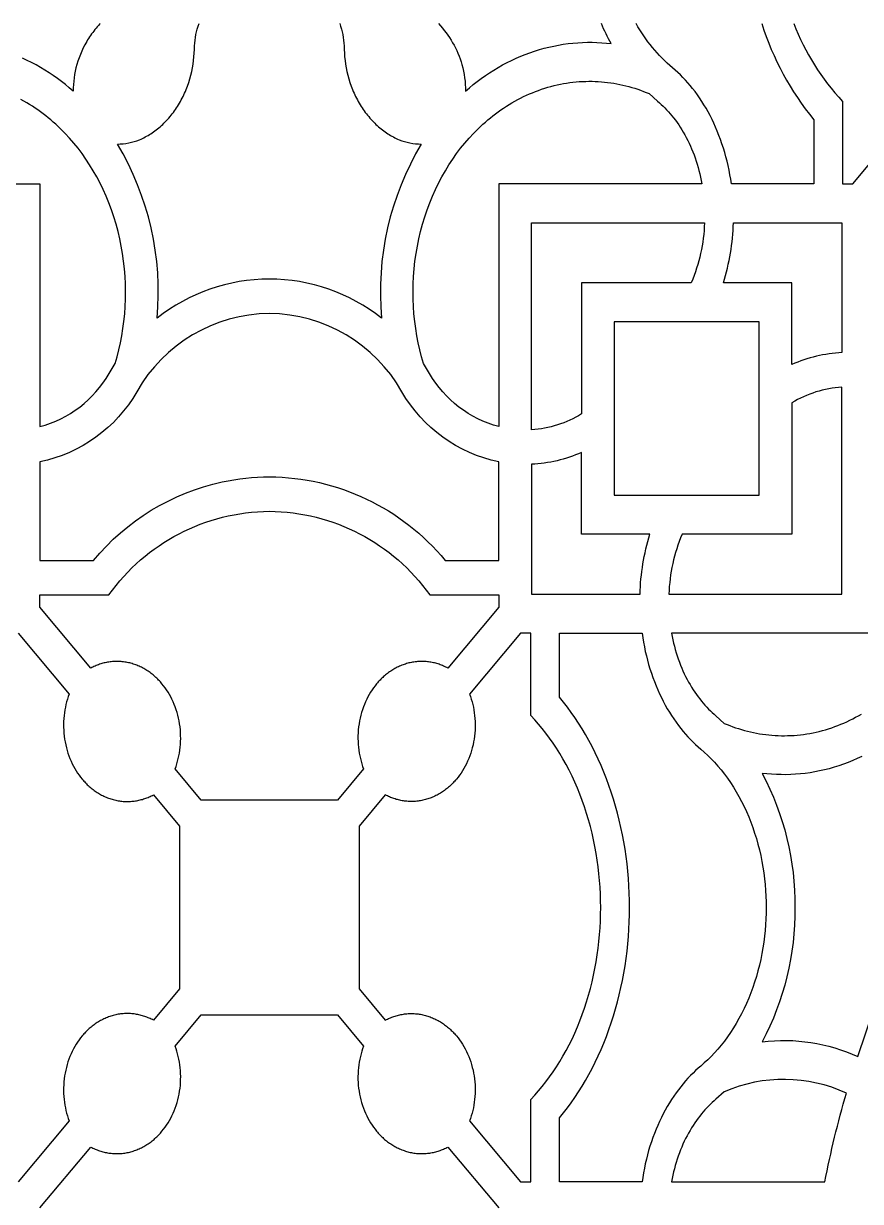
# Model space of a CAD drawing. Extents: x 59271 to 61367, y 41180 to 44085.
# Drawn here: x 59835.5 to 59986.6, y 43872 to 44084.6 of the extents above; entities that cross this region are included whole.
import ezdxf

# ---------------------------------------------------------------- set-up
doc = ezdxf.new("R2010")
doc.units = 0
doc.layers.get('0').update_dxf_attribs({"linetype": 'CONTINUOUS'})

msp = doc.modelspace()

# ---------------------------------------------------------------- linework, layer by layer
for points in [[(59974.6, 44084.61, 0.097398), (59983.41, 44070.57), (59983.41, 44055.68), (59985.25, 44055.68), (59994.46, 44066.69)], [(59849.34, 44084.61), (59849.23, 44084.5), (59849.02, 44084.26), (59848.8, 44084.02), (59848.59, 44083.77), (59848.38, 44083.52), (59848.18, 44083.26), (59847.99, 44083), (59847.79, 44082.74), (59847.61, 44082.47), (59847.43, 44082.2), (59847.25, 44081.93), (59847.08, 44081.65), (59846.91, 44081.37), (59846.75, 44081.08), (59846.59, 44080.8), (59846.29, 44080.22), (59846.01, 44079.63), (59845.76, 44079.03), (59845.52, 44078.43), (59845.3, 44077.83), (59845.11, 44077.22, 0.065359), (59844.46, 44072.42), (59843.77, 44073.02), (59843.06, 44073.6), (59842.34, 44074.16), (59841.61, 44074.71), (59840.86, 44075.23), (59840.1, 44075.74), (59839.33, 44076.22), (59838.55, 44076.69), (59837.76, 44077.14), (59836.96, 44077.56), (59836.15, 44077.97), (59835.33, 44078.35)], [(59892.59, 44084.61, -0.069077), (59893.41, 44080.59), (59893.42, 44079.94), (59893.44, 44079.28), (59893.49, 44078.62), (59893.56, 44077.96), (59893.65, 44077.29), (59893.77, 44076.62), (59893.9, 44075.96), (59894.06, 44075.29), (59894.24, 44074.63), (59894.44, 44073.98), (59894.67, 44073.33), (59894.92, 44072.69), (59895.05, 44072.37), (59895.19, 44072.06), (59895.33, 44071.75), (59895.47, 44071.44), (59895.63, 44071.14), (59895.79, 44070.84), (59895.95, 44070.54), (59896.12, 44070.25), (59896.29, 44069.96), (59896.47, 44069.67), (59896.65, 44069.39), (59896.83, 44069.12), (59897.02, 44068.84), (59897.22, 44068.58), (59897.42, 44068.32), (59897.62, 44068.06), (59897.83, 44067.81), (59898.04, 44067.56), (59898.25, 44067.32), (59898.47, 44067.09), (59898.69, 44066.86), (59898.92, 44066.63), (59899.14, 44066.42), (59899.37, 44066.2), (59899.61, 44066), (59899.84, 44065.8), (59900.08, 44065.6), (59900.32, 44065.42), (59900.56, 44065.23), (59900.8, 44065.06), (59901.05, 44064.89), (59901.3, 44064.73), (59901.54, 44064.57), (59901.79, 44064.42), (59902.04, 44064.28), (59902.3, 44064.14), (59902.55, 44064.01), (59902.8, 44063.88), (59903.05, 44063.76), (59903.31, 44063.65, 0.091636), (59907.33, 44062.87, 0.159593), (59900.16, 44031.43, 0.16816), (59879.89, 44038.51, 0.16816), (59859.62, 44031.43, 0.159593), (59852.45, 44062.87, 0.091636), (59856.47, 44063.65), (59856.72, 44063.76), (59856.98, 44063.88), (59857.23, 44064.01), (59857.48, 44064.14), (59857.73, 44064.28), (59857.98, 44064.42), (59858.23, 44064.57), (59858.48, 44064.73), (59858.73, 44064.89), (59858.97, 44065.06), (59859.22, 44065.23), (59859.46, 44065.42), (59859.7, 44065.6), (59859.94, 44065.8), (59860.17, 44066), (59860.4, 44066.2), (59860.63, 44066.42), (59860.86, 44066.63), (59861.08, 44066.86), (59861.3, 44067.09), (59861.52, 44067.32), (59861.74, 44067.56), (59861.95, 44067.81), (59862.15, 44068.06), (59862.36, 44068.32), (59862.56, 44068.58), (59862.75, 44068.84), (59862.94, 44069.12), (59863.13, 44069.39), (59863.31, 44069.67), (59863.49, 44069.96), (59863.66, 44070.25), (59863.83, 44070.54), (59863.99, 44070.84), (59864.15, 44071.14), (59864.3, 44071.44), (59864.45, 44071.75), (59864.59, 44072.06), (59864.73, 44072.37), (59864.86, 44072.69), (59865.11, 44073.33), (59865.33, 44073.98), (59865.53, 44074.63), (59865.72, 44075.29), (59865.87, 44075.96), (59866.01, 44076.62), (59866.12, 44077.29), (59866.21, 44077.96), (59866.28, 44078.62), (59866.33, 44079.28), (59866.36, 44079.94), (59866.37, 44080.59, -0.071696), (59867.19, 44084.61)], [(59910.43, 44084.61, -0.117157), (59914.67, 44077.22, -0.065359), (59915.32, 44072.42), (59916.01, 44073.02), (59916.72, 44073.6), (59917.44, 44074.16), (59918.17, 44074.71), (59918.92, 44075.23), (59919.67, 44075.74), (59920.44, 44076.22), (59921.22, 44076.69), (59922.02, 44077.14), (59922.82, 44077.56), (59923.63, 44077.97), (59924.45, 44078.35), (59925.28, 44078.71), (59926.11, 44079.04), (59926.95, 44079.35), (59927.8, 44079.64), (59928.65, 44079.91), (59929.51, 44080.15), (59930.37, 44080.37), (59931.24, 44080.56), (59932.11, 44080.73), (59932.98, 44080.87), (59933.85, 44080.99), (59934.72, 44081.09), (59935.59, 44081.16), (59936.46, 44081.2), (59937.33, 44081.23), (59938.2, 44081.23), (59939.06, 44081.2), (59939.92, 44081.15), (59940.77, 44081.08), (59941.62, 44080.99, -0.022951), (59939.85, 44084.61)], [(59968.81, 44084.61, 0.094296), (59978.2, 44067.26), (59978.2, 44055.68), (59963.32, 44055.68), (59963.2, 44056.51), (59963.06, 44057.34), (59962.9, 44058.15), (59962.73, 44058.97), (59962.54, 44059.78), (59962.34, 44060.58), (59962.12, 44061.37), (59961.88, 44062.15), (59961.63, 44062.92), (59961.37, 44063.69), (59961.09, 44064.44), (59960.79, 44065.18), (59960.49, 44065.9), (59960.16, 44066.62), (59959.83, 44067.31), (59959.48, 44068), (59959.13, 44068.67), (59958.76, 44069.32), (59958.38, 44069.95), (59957.99, 44070.57), (59957.59, 44071.18), (59957.18, 44071.76), (59956.76, 44072.33), (59956.33, 44072.88), (59955.9, 44073.41), (59955.46, 44073.92), (59955.02, 44074.41), (59954.57, 44074.89), (59954.11, 44075.35), (59953.65, 44075.78), (59953.19, 44076.2), (59952.72, 44076.6, -0.088766), (59946.13, 44084.61)], [(59801.78, 44055.68), (59838.45, 44055.68), (59838.45, 44011.87, 0.200602), (59850.94, 44021.44), (59852.07, 44023.26), (59852.42, 44024.47), (59852.73, 44025.71), (59853.01, 44026.97), (59853.25, 44028.25), (59853.46, 44029.55), (59853.63, 44030.86), (59853.77, 44032.2), (59853.86, 44033.54), (59853.92, 44034.89), (59853.93, 44036.26), (59853.91, 44037.62), (59853.84, 44038.99), (59853.73, 44040.36), (59853.58, 44041.73), (59853.39, 44043.09), (59853.16, 44044.44), (59852.88, 44045.78), (59852.57, 44047.11), (59852.22, 44048.42), (59851.82, 44049.71), (59851.39, 44050.99), (59850.93, 44052.24), (59850.43, 44053.46), (59849.89, 44054.65), (59849.32, 44055.82), (59848.73, 44056.95), (59848.1, 44058.06), (59847.44, 44059.12), (59846.77, 44060.16), (59846.06, 44061.15), (59845.34, 44062.11), (59844.59, 44063.03), (59843.82, 44063.92), (59843.02, 44064.79), (59842.19, 44065.63), (59841.76, 44066.04), (59841.32, 44066.44), (59840.88, 44066.83), (59840.43, 44067.22), (59839.97, 44067.6), (59839.51, 44067.97), (59839.04, 44068.33), (59838.56, 44068.68), (59838.07, 44069.03), (59837.58, 44069.36), (59837.09, 44069.69), (59836.58, 44070), (59836.07, 44070.31), (59835.56, 44070.6), (59835.04, 44070.89)], [(59986.88, 43952.32), (59986.06, 43951.94), (59985.24, 43951.58), (59984.4, 43951.24), (59983.56, 43950.93), (59982.71, 43950.64), (59981.86, 43950.38), (59981, 43950.13), (59980.14, 43949.92), (59979.27, 43949.72), (59978.4, 43949.56), (59977.53, 43949.41), (59976.66, 43949.29), (59975.79, 43949.2), (59974.92, 43949.12), (59974.05, 43949.08), (59973.18, 43949.05), (59972.31, 43949.06), (59971.45, 43949.08), (59970.59, 43949.13), (59969.74, 43949.2), (59968.89, 43949.29, -0.124595), (59974.81, 43925.07, -0.124595), (59968.89, 43900.85, -0.1385), (59986.14, 43898.17, -0.061491), (60006.63, 43941.68)]]:
    msp.add_lwpolyline(points, format="xyb")
for points in [[(59921.33, 44011.87, -0.200602), (59908.84, 44021.44), (59907.7, 44023.26), (59907.36, 44024.47), (59907.05, 44025.71), (59906.77, 44026.97), (59906.52, 44028.25), (59906.32, 44029.55), (59906.14, 44030.86), (59906.01, 44032.2), (59905.91, 44033.54), (59905.86, 44034.89), (59905.84, 44036.26), (59905.87, 44037.62), (59905.94, 44038.99), (59906.04, 44040.36), (59906.19, 44041.73), (59906.39, 44043.09), (59906.62, 44044.44), (59906.89, 44045.78), (59907.21, 44047.11), (59907.56, 44048.42), (59907.95, 44049.71), (59908.38, 44050.99), (59908.85, 44052.24), (59909.35, 44053.46), (59909.89, 44054.65), (59910.45, 44055.82), (59911.05, 44056.95), (59911.68, 44058.06), (59912.33, 44059.12), (59913.01, 44060.16), (59913.71, 44061.15), (59914.44, 44062.11), (59915.18, 44063.03), (59915.95, 44063.92), (59916.76, 44064.79), (59917.59, 44065.63), (59918.02, 44066.04), (59918.45, 44066.44), (59918.9, 44066.83), (59919.35, 44067.22), (59919.8, 44067.6), (59920.27, 44067.97), (59920.74, 44068.33), (59921.22, 44068.68), (59921.7, 44069.03), (59922.19, 44069.36), (59922.69, 44069.69), (59923.19, 44070), (59923.7, 44070.31), (59924.22, 44070.6), (59924.74, 44070.89), (59925.26, 44071.16), (59925.79, 44071.42), (59926.33, 44071.67), (59926.86, 44071.91), (59927.41, 44072.14), (59927.95, 44072.36), (59928.51, 44072.56), (59929.06, 44072.76), (59929.62, 44072.94), (59930.18, 44073.11), (59930.74, 44073.27), (59931.3, 44073.41), (59931.87, 44073.54), (59932.44, 44073.66), (59933.01, 44073.77), (59933.58, 44073.87), (59934.15, 44073.95), (59934.72, 44074.02), (59935.3, 44074.08), (59935.87, 44074.13), (59936.44, 44074.16), (59937.02, 44074.18), (59937.59, 44074.19), (59938.16, 44074.19), (59938.73, 44074.18), (59939.29, 44074.15), (59939.86, 44074.11), (59940.42, 44074.06), (59940.98, 44074), (59941.54, 44073.92), (59942.1, 44073.84), (59942.65, 44073.74), (59943.2, 44073.63), (59943.75, 44073.51), (59944.29, 44073.38), (59944.83, 44073.24), (59945.36, 44073.09), (59945.89, 44072.93), (59946.41, 44072.75), (59946.93, 44072.57), (59947.45, 44072.38), (59947.96, 44072.18), (59948.46, 44071.97), (59949.98, 44070.62), (59950.32, 44070.33), (59950.65, 44070.03), (59950.98, 44069.72), (59951.31, 44069.39), (59951.64, 44069.05), (59951.96, 44068.7), (59952.28, 44068.34), (59952.59, 44067.97), (59952.9, 44067.58), (59953.21, 44067.18), (59953.51, 44066.76), (59953.81, 44066.34), (59954.09, 44065.9), (59954.38, 44065.45), (59954.65, 44064.99), (59954.92, 44064.51), (59955.18, 44064.03), (59955.44, 44063.53), (59955.68, 44063.03), (59955.92, 44062.51), (59956.15, 44061.99), (59956.37, 44061.45), (59956.58, 44060.91), (59956.78, 44060.35), (59956.97, 44059.79), (59957.15, 44059.23), (59957.31, 44058.65), (59957.47, 44058.07), (59957.62, 44057.48), (59957.76, 44056.89), (59957.88, 44056.29), (59958, 44055.68), (59921.33, 44055.68)], [(59958.47, 44048.65, -0.090687), (59956.09, 44037.84), (59936.26, 44037.84), (59936.26, 44014.15, -0.123377), (59927.22, 44011.3), (59927.22, 44048.65)], [(59961.89, 44037.84, 0.067508), (59963.69, 44048.65), (59983.29, 44048.65), (59983.29, 44025.22, 0.093744), (59974.25, 44023.07), (59974.25, 44037.84)], [(59871.4, 44001.88, -0.051629), (59879.89, 44002.81, -0.222359), (59911.64, 43987.72), (59921.33, 43987.72), (59921.33, 44005.5, -0.215544), (59903.83, 44018.17, 0.26745), (59879.89, 44032.29, 0.26745), (59855.95, 44018.17, -0.215544), (59838.45, 44005.5), (59838.45, 43987.72), (59848.14, 43987.72, -0.168792)], [(59983.29, 44018.99, 0.123377), (59974.25, 44016.14), (59974.25, 43992.44), (59954.42, 43992.44, 0.090687), (59952.04, 43981.63), (59983.29, 43981.63)], [(59936.26, 44007.21, -0.093744), (59927.22, 44005.07), (59927.22, 43981.63), (59946.83, 43981.63, -0.067508), (59948.62, 43992.44), (59936.26, 43992.44)], [(59850.9, 43981.5, -0.240747), (59879.89, 43996.59, -0.240747), (59908.87, 43981.5), (59921.33, 43981.5), (59921.33, 43979.3), (59912.12, 43968.29), (59911.93, 43968.39), (59911.74, 43968.48), (59911.55, 43968.57), (59911.36, 43968.66), (59911.16, 43968.74), (59910.96, 43968.82), (59910.76, 43968.9), (59910.56, 43968.97), (59910.35, 43969.04), (59910.14, 43969.1), (59909.94, 43969.16), (59909.72, 43969.21), (59909.51, 43969.26), (59909.3, 43969.3), (59909.08, 43969.34), (59908.87, 43969.38), (59908.65, 43969.41), (59908.43, 43969.44), (59908.21, 43969.46), (59907.99, 43969.47), (59907.77, 43969.48), (59907.55, 43969.49), (59907.33, 43969.49), (59907.1, 43969.48), (59906.88, 43969.47), (59906.66, 43969.46), (59906.44, 43969.44), (59906.21, 43969.41), (59905.99, 43969.38), (59905.77, 43969.35), (59905.55, 43969.31), (59905.33, 43969.26), (59905.11, 43969.21), (59904.89, 43969.15), (59904.67, 43969.09), (59904.46, 43969.02), (59904.24, 43968.95), (59904.03, 43968.88), (59903.81, 43968.8), (59903.6, 43968.71), (59903.39, 43968.62), (59903.19, 43968.52), (59902.98, 43968.43), (59902.78, 43968.32), (59902.58, 43968.21), (59902.38, 43968.1), (59902.18, 43967.98), (59901.99, 43967.86), (59901.8, 43967.74), (59901.61, 43967.61), (59901.42, 43967.47), (59901.24, 43967.34), (59901.06, 43967.2), (59900.88, 43967.05), (59900.7, 43966.91), (59900.53, 43966.76), (59900.36, 43966.6), (59900.2, 43966.45), (59900.04, 43966.29), (59899.88, 43966.13), (59899.72, 43965.96), (59899.57, 43965.8), (59899.42, 43965.63), (59899.27, 43965.45), (59898.99, 43965.1), (59898.71, 43964.73), (59898.44, 43964.35), (59898.18, 43963.95), (59897.93, 43963.53), (59897.7, 43963.11), (59897.47, 43962.66), (59897.26, 43962.21), (59897.06, 43961.74), (59896.87, 43961.27), (59896.7, 43960.78), (59896.55, 43960.28), (59896.41, 43959.77), (59896.29, 43959.26), (59896.18, 43958.74), (59896.09, 43958.22), (59896.02, 43957.69), (59895.96, 43957.16), (59895.92, 43956.63), (59895.9, 43956.09), (59895.9, 43955.56), (59895.91, 43955.04), (59895.94, 43954.51), (59895.99, 43953.99), (59896.05, 43953.47), (59896.13, 43952.96), (59896.22, 43952.46), (59896.33, 43951.97), (59896.45, 43951.49), (59896.59, 43951.01), (59896.74, 43950.55), (59896.9, 43950.1), (59892.17, 43944.45), (59871.4, 43944.45), (59867.6, 43944.45), (59862.88, 43950.1), (59863.04, 43950.55), (59863.19, 43951.01), (59863.32, 43951.49), (59863.44, 43951.97), (59863.55, 43952.46), (59863.65, 43952.96), (59863.72, 43953.47), (59863.79, 43953.99), (59863.83, 43954.51), (59863.86, 43955.04), (59863.88, 43955.56), (59863.87, 43956.09), (59863.85, 43956.63), (59863.82, 43957.16), (59863.76, 43957.69), (59863.69, 43958.22), (59863.6, 43958.74), (59863.49, 43959.26), (59863.37, 43959.77), (59863.23, 43960.28), (59863.07, 43960.78), (59862.9, 43961.27), (59862.72, 43961.74), (59862.52, 43962.21), (59862.3, 43962.66), (59862.08, 43963.11), (59861.84, 43963.53), (59861.59, 43963.95), (59861.33, 43964.35), (59861.07, 43964.73), (59860.79, 43965.1), (59860.5, 43965.45), (59860.36, 43965.63), (59860.21, 43965.8), (59860.06, 43965.96), (59859.9, 43966.13), (59859.74, 43966.29), (59859.58, 43966.45), (59859.41, 43966.6), (59859.24, 43966.76), (59859.07, 43966.91), (59858.9, 43967.05), (59858.72, 43967.2), (59858.54, 43967.34), (59858.36, 43967.47), (59858.17, 43967.61), (59857.98, 43967.74), (59857.79, 43967.86), (59857.59, 43967.98), (59857.4, 43968.1), (59857.2, 43968.21), (59857, 43968.32), (59856.79, 43968.43), (59856.59, 43968.52), (59856.38, 43968.62), (59856.17, 43968.71), (59855.96, 43968.8), (59855.75, 43968.88), (59855.54, 43968.95), (59855.32, 43969.02), (59855.1, 43969.09), (59854.89, 43969.15), (59854.67, 43969.21), (59854.45, 43969.26), (59854.23, 43969.31), (59854.01, 43969.35), (59853.78, 43969.38), (59853.56, 43969.41), (59853.34, 43969.44), (59853.12, 43969.46), (59852.89, 43969.47), (59852.67, 43969.48), (59852.45, 43969.49), (59852.23, 43969.49), (59852.01, 43969.48), (59851.78, 43969.47), (59851.56, 43969.46), (59851.35, 43969.44), (59851.13, 43969.41), (59850.91, 43969.38), (59850.69, 43969.34), (59850.48, 43969.3), (59850.26, 43969.26), (59850.05, 43969.21), (59849.84, 43969.16), (59849.63, 43969.1), (59849.43, 43969.04), (59849.22, 43968.97), (59849.02, 43968.9), (59848.82, 43968.82), (59848.62, 43968.74), (59848.42, 43968.66), (59848.22, 43968.57), (59848.03, 43968.48), (59847.84, 43968.39), (59847.65, 43968.29), (59838.45, 43979.3), (59838.45, 43981.5)], [(59984.1, 43891.57, 0.213181), (59962.05, 43891.83), (59960.53, 43890.47), (59960.19, 43890.19), (59959.86, 43889.89), (59959.53, 43889.58), (59959.2, 43889.25), (59958.87, 43888.91), (59958.55, 43888.56), (59958.23, 43888.2), (59957.92, 43887.82), (59957.61, 43887.44), (59957.3, 43887.03), (59957, 43886.62), (59956.71, 43886.2), (59956.42, 43885.76), (59956.13, 43885.31), (59955.86, 43884.85), (59955.59, 43884.37), (59955.33, 43883.89), (59955.07, 43883.39), (59954.83, 43882.89), (59954.59, 43882.37), (59954.36, 43881.85), (59954.14, 43881.31), (59953.94, 43880.77), (59953.74, 43880.21), (59953.55, 43879.65), (59953.37, 43879.08), (59953.2, 43878.51), (59953.04, 43877.93), (59952.89, 43877.34), (59952.75, 43876.74), (59952.63, 43876.15), (59952.51, 43875.54), (59980.18, 43875.54, -0.021027)]]:
    msp.add_lwpolyline(points, format="xyb", close=True)
for points in [[(59968.36, 44030.81), (59942.15, 44030.81), (59942.15, 43999.48), (59968.36, 43999.48)], [(59927.1, 43890.43), (59927.81, 43891.18), (59928.5, 43891.96), (59929.18, 43892.78), (59929.84, 43893.62), (59930.49, 43894.49), (59931.13, 43895.39), (59931.74, 43896.32), (59932.34, 43897.27), (59932.92, 43898.25), (59933.49, 43899.26), (59934.03, 43900.29), (59934.55, 43901.34), (59935.05, 43902.42), (59935.52, 43903.52), (59935.98, 43904.63), (59936.4, 43905.76), (59936.81, 43906.91), (59937.19, 43908.08), (59937.54, 43909.25), (59937.87, 43910.44), (59938.17, 43911.64), (59938.44, 43912.85), (59938.69, 43914.07), (59938.91, 43915.29), (59939.11, 43916.51), (59939.27, 43917.74), (59939.42, 43918.97), (59939.53, 43920.2), (59939.62, 43921.42), (59939.68, 43922.64), (59939.72, 43923.86), (59939.73, 43925.07), (59939.72, 43926.28), (59939.68, 43927.5), (59939.62, 43928.72), (59939.53, 43929.95), (59939.42, 43931.17), (59939.27, 43932.4), (59939.11, 43933.63), (59938.91, 43934.85), (59938.69, 43936.07), (59938.44, 43937.29), (59938.17, 43938.5), (59937.87, 43939.7), (59937.54, 43940.89), (59937.19, 43942.07), (59936.81, 43943.23), (59936.4, 43944.38), (59935.98, 43945.51), (59935.52, 43946.63), (59935.05, 43947.72), (59934.55, 43948.8), (59934.03, 43949.85), (59933.49, 43950.88), (59932.92, 43951.89), (59932.34, 43952.87), (59931.74, 43953.82), (59931.13, 43954.75), (59930.49, 43955.65), (59929.84, 43956.52), (59929.18, 43957.37), (59928.5, 43958.18), (59927.81, 43958.96), (59927.1, 43959.71), (59927.1, 43974.6), (59925.26, 43974.6), (59916.05, 43963.59), (59916.21, 43963.14), (59916.36, 43962.68), (59916.5, 43962.21), (59916.62, 43961.72), (59916.73, 43961.23), (59916.82, 43960.73), (59916.9, 43960.22), (59916.96, 43959.7), (59917.01, 43959.18), (59917.04, 43958.66), (59917.05, 43958.13), (59917.05, 43957.6), (59917.03, 43957.07), (59916.99, 43956.53), (59916.94, 43956), (59916.86, 43955.47), (59916.77, 43954.95), (59916.67, 43954.43), (59916.54, 43953.92), (59916.4, 43953.41), (59916.25, 43952.91), (59916.08, 43952.43), (59915.89, 43951.95), (59915.69, 43951.48), (59915.48, 43951.03), (59915.26, 43950.59), (59915.02, 43950.16), (59914.77, 43949.74), (59914.51, 43949.34), (59914.24, 43948.96), (59913.96, 43948.59), (59913.68, 43948.24), (59913.53, 43948.07), (59913.38, 43947.9), (59913.23, 43947.73), (59913.08, 43947.57), (59912.92, 43947.4), (59912.75, 43947.24), (59912.59, 43947.09), (59912.42, 43946.93), (59912.25, 43946.78), (59912.07, 43946.64), (59911.9, 43946.49), (59911.71, 43946.35), (59911.53, 43946.22), (59911.35, 43946.08), (59911.16, 43945.96), (59910.96, 43945.83), (59910.77, 43945.71), (59910.57, 43945.59), (59910.38, 43945.48), (59910.17, 43945.37), (59909.97, 43945.27), (59909.77, 43945.17), (59909.56, 43945.07), (59909.35, 43944.98), (59909.14, 43944.9), (59908.93, 43944.81), (59908.71, 43944.74), (59908.5, 43944.67), (59908.28, 43944.6), (59908.06, 43944.54), (59907.84, 43944.48), (59907.62, 43944.43), (59907.4, 43944.39), (59907.18, 43944.35), (59906.96, 43944.31), (59906.74, 43944.28), (59906.52, 43944.25), (59906.29, 43944.23), (59906.07, 43944.22), (59905.85, 43944.21), (59905.63, 43944.2), (59905.4, 43944.2), (59905.18, 43944.21), (59904.96, 43944.22), (59904.74, 43944.24), (59904.52, 43944.26), (59904.3, 43944.28), (59904.09, 43944.31), (59903.87, 43944.35), (59903.65, 43944.39), (59903.44, 43944.43), (59903.23, 43944.48), (59903.02, 43944.54), (59902.81, 43944.59), (59902.6, 43944.66), (59902.4, 43944.72), (59902.19, 43944.79), (59901.99, 43944.87), (59901.79, 43944.95), (59901.6, 43945.03), (59901.4, 43945.12), (59901.21, 43945.21), (59901.02, 43945.3), (59900.83, 43945.4), (59896.1, 43939.75), (59896.1, 43910.39), (59900.83, 43904.74), (59901.02, 43904.84), (59901.21, 43904.93), (59901.4, 43905.02), (59901.6, 43905.11), (59901.79, 43905.19), (59901.99, 43905.27), (59902.19, 43905.35), (59902.4, 43905.42), (59902.6, 43905.49), (59902.81, 43905.55), (59903.02, 43905.61), (59903.23, 43905.66), (59903.44, 43905.71), (59903.65, 43905.75), (59903.87, 43905.79), (59904.09, 43905.83), (59904.3, 43905.86), (59904.52, 43905.89), (59904.74, 43905.91), (59904.96, 43905.92), (59905.18, 43905.93), (59905.4, 43905.94), (59905.63, 43905.94), (59905.85, 43905.93), (59906.07, 43905.92), (59906.29, 43905.91), (59906.52, 43905.89), (59906.74, 43905.86), (59906.96, 43905.83), (59907.18, 43905.8), (59907.4, 43905.76), (59907.62, 43905.71), (59907.84, 43905.66), (59908.06, 43905.6), (59908.28, 43905.54), (59908.5, 43905.47), (59908.71, 43905.4), (59908.93, 43905.33), (59909.14, 43905.25), (59909.35, 43905.16), (59909.56, 43905.07), (59909.77, 43904.97), (59909.97, 43904.87), (59910.17, 43904.77), (59910.38, 43904.66), (59910.57, 43904.55), (59910.77, 43904.43), (59910.96, 43904.31), (59911.16, 43904.19), (59911.35, 43904.06), (59911.53, 43903.92), (59911.71, 43903.79), (59911.9, 43903.65), (59912.07, 43903.5), (59912.25, 43903.36), (59912.42, 43903.21), (59912.59, 43903.05), (59912.75, 43902.9), (59912.92, 43902.74), (59913.08, 43902.58), (59913.23, 43902.41), (59913.38, 43902.25), (59913.53, 43902.08), (59913.68, 43901.9), (59913.96, 43901.55), (59914.24, 43901.18), (59914.51, 43900.8), (59914.77, 43900.4), (59915.02, 43899.98), (59915.26, 43899.56), (59915.48, 43899.11), (59915.69, 43898.66), (59915.89, 43898.19), (59916.08, 43897.72), (59916.25, 43897.23), (59916.4, 43896.73), (59916.54, 43896.22), (59916.67, 43895.71), (59916.77, 43895.19), (59916.86, 43894.67), (59916.94, 43894.14), (59916.99, 43893.61), (59917.03, 43893.08), (59917.05, 43892.54), (59917.05, 43892.01), (59917.04, 43891.48), (59917.01, 43890.96), (59916.96, 43890.44), (59916.9, 43889.92), (59916.82, 43889.41), (59916.73, 43888.91), (59916.62, 43888.42), (59916.5, 43887.94), (59916.36, 43887.46), (59916.21, 43887), (59916.05, 43886.55), (59925.26, 43875.54), (59927.1, 43875.54)], [(59957.79, 43896.46), (59957.32, 43896.06), (59956.86, 43895.64), (59956.4, 43895.2), (59955.94, 43894.75), (59955.49, 43894.27), (59955.05, 43893.78), (59954.61, 43893.27), (59954.18, 43892.74), (59953.75, 43892.19), (59953.33, 43891.62), (59952.92, 43891.04), (59952.52, 43890.43), (59952.13, 43889.81), (59951.75, 43889.18), (59951.39, 43888.52), (59951.03, 43887.86), (59950.68, 43887.17), (59950.35, 43886.47), (59950.03, 43885.76), (59949.72, 43885.04), (59949.42, 43884.3), (59949.14, 43883.55), (59948.88, 43882.78), (59948.63, 43882.01), (59948.39, 43881.23), (59948.17, 43880.43), (59947.97, 43879.63), (59947.78, 43878.83), (59947.61, 43878.01), (59947.45, 43877.19), (59947.31, 43876.37), (59947.19, 43875.54), (59932.31, 43875.54), (59932.31, 43887.12), (59933.02, 43888), (59933.72, 43888.91), (59934.41, 43889.84), (59935.08, 43890.81), (59935.74, 43891.8), (59936.37, 43892.82), (59936.99, 43893.86), (59937.59, 43894.93), (59938.17, 43896.02), (59938.74, 43897.14), (59939.28, 43898.28), (59939.79, 43899.44), (59940.29, 43900.62), (59940.76, 43901.82), (59941.21, 43903.03), (59941.64, 43904.27), (59942.04, 43905.51), (59942.41, 43906.78), (59942.76, 43908.05), (59943.09, 43909.33), (59943.39, 43910.63), (59943.66, 43911.93), (59943.9, 43913.24), (59944.12, 43914.55), (59944.32, 43915.87), (59944.48, 43917.19), (59944.62, 43918.51), (59944.74, 43919.83), (59944.83, 43921.14), (59944.89, 43922.46), (59944.93, 43923.77), (59944.94, 43925.07), (59944.93, 43926.37), (59944.89, 43927.68), (59944.83, 43929), (59944.74, 43930.32), (59944.62, 43931.64), (59944.48, 43932.96), (59944.32, 43934.27), (59944.12, 43935.59), (59943.9, 43936.9), (59943.66, 43938.21), (59943.39, 43939.51), (59943.09, 43940.81), (59942.76, 43942.09), (59942.41, 43943.37), (59942.04, 43944.63), (59941.64, 43945.88), (59941.21, 43947.11), (59940.76, 43948.32), (59940.29, 43949.52), (59939.79, 43950.7), (59939.28, 43951.86), (59938.74, 43953), (59938.17, 43954.12), (59937.59, 43955.21), (59936.99, 43956.28), (59936.37, 43957.33), (59935.74, 43958.34), (59935.08, 43959.34), (59934.41, 43960.3), (59933.72, 43961.23), (59933.02, 43962.14), (59932.31, 43963.02), (59932.31, 43974.6), (59947.19, 43974.6), (59947.31, 43973.77), (59947.45, 43972.95), (59947.61, 43972.13), (59947.78, 43971.31), (59947.97, 43970.51), (59948.17, 43969.71), (59948.39, 43968.92), (59948.63, 43968.13), (59948.88, 43967.36), (59949.14, 43966.6), (59949.42, 43965.85), (59949.72, 43965.11), (59950.03, 43964.38), (59950.35, 43963.67), (59950.68, 43962.97), (59951.03, 43962.29), (59951.39, 43961.62), (59951.75, 43960.96), (59952.13, 43960.33), (59952.52, 43959.71), (59952.92, 43959.11), (59953.33, 43958.52), (59953.75, 43957.95), (59954.18, 43957.41), (59954.61, 43956.87), (59955.05, 43956.36), (59955.49, 43955.87), (59955.94, 43955.39), (59956.4, 43954.94), (59956.86, 43954.5), (59957.32, 43954.08), (59957.79, 43953.68), (59958.43, 43953.13), (59959.07, 43952.54), (59959.69, 43951.93), (59960.3, 43951.28), (59960.9, 43950.61), (59961.49, 43949.91), (59962.07, 43949.17), (59962.63, 43948.41), (59963.17, 43947.63), (59963.7, 43946.81), (59964.21, 43945.98), (59964.7, 43945.11), (59965.17, 43944.23), (59965.62, 43943.32), (59966.04, 43942.4), (59966.45, 43941.45), (59966.83, 43940.49), (59967.19, 43939.51), (59967.53, 43938.52), (59967.84, 43937.51), (59968.12, 43936.49), (59968.38, 43935.47), (59968.62, 43934.44), (59968.83, 43933.4), (59969.01, 43932.35), (59969.17, 43931.31), (59969.3, 43930.26), (59969.41, 43929.22), (59969.49, 43928.17), (59969.55, 43927.13), (59969.59, 43926.1), (59969.6, 43925.07), (59969.59, 43924.04), (59969.55, 43923.01), (59969.49, 43921.97), (59969.41, 43920.93), (59969.3, 43919.88), (59969.17, 43918.83), (59969.01, 43917.79), (59968.83, 43916.75), (59968.62, 43915.71), (59968.38, 43914.67), (59968.12, 43913.65), (59967.84, 43912.63), (59967.53, 43911.63), (59967.19, 43910.63), (59966.83, 43909.65), (59966.45, 43908.69), (59966.04, 43907.75), (59965.62, 43906.82), (59965.17, 43905.91), (59964.7, 43905.03), (59964.21, 43904.17), (59963.7, 43903.33), (59963.17, 43902.51), (59962.63, 43901.73), (59962.07, 43900.97), (59961.49, 43900.24), (59960.9, 43899.53), (59960.3, 43898.86), (59959.69, 43898.21), (59959.07, 43897.6), (59958.43, 43897.02)]]:
    msp.add_lwpolyline(points, close=True)
for points in [[(59834.52, 43974.6), (59843.72, 43963.59), (59843.56, 43963.14), (59843.41, 43962.68), (59843.28, 43962.21), (59843.16, 43961.72), (59843.05, 43961.23), (59842.95, 43960.73), (59842.88, 43960.22), (59842.81, 43959.7), (59842.77, 43959.18), (59842.74, 43958.66), (59842.72, 43958.13), (59842.73, 43957.6), (59842.75, 43957.07), (59842.78, 43956.53), (59842.84, 43956), (59842.91, 43955.47), (59843, 43954.95), (59843.11, 43954.43), (59843.23, 43953.92), (59843.37, 43953.41), (59843.53, 43952.91), (59843.7, 43952.43), (59843.88, 43951.95), (59844.08, 43951.48), (59844.3, 43951.03), (59844.52, 43950.59), (59844.76, 43950.16), (59845.01, 43949.74), (59845.27, 43949.34), (59845.53, 43948.96), (59845.81, 43948.59), (59846.1, 43948.24), (59846.24, 43948.07), (59846.39, 43947.9), (59846.54, 43947.73), (59846.7, 43947.57), (59846.86, 43947.4), (59847.02, 43947.24), (59847.19, 43947.09), (59847.36, 43946.93), (59847.53, 43946.78), (59847.7, 43946.64), (59847.88, 43946.49), (59848.06, 43946.35), (59848.25, 43946.22), (59848.43, 43946.08), (59848.62, 43945.96), (59848.81, 43945.83), (59849.01, 43945.71), (59849.2, 43945.59), (59849.4, 43945.48), (59849.6, 43945.37), (59849.81, 43945.27), (59850.01, 43945.17), (59850.22, 43945.07), (59850.43, 43944.98), (59850.64, 43944.9), (59850.85, 43944.81), (59851.06, 43944.74), (59851.28, 43944.67), (59851.5, 43944.6), (59851.71, 43944.54), (59851.93, 43944.48), (59852.15, 43944.43), (59852.37, 43944.39), (59852.59, 43944.35), (59852.82, 43944.31), (59853.04, 43944.28), (59853.26, 43944.25), (59853.48, 43944.23), (59853.71, 43944.22), (59853.93, 43944.21), (59854.15, 43944.2), (59854.37, 43944.2), (59854.59, 43944.21), (59854.82, 43944.22), (59855.04, 43944.24), (59855.26, 43944.26), (59855.47, 43944.28), (59855.69, 43944.31), (59855.91, 43944.35), (59856.12, 43944.39), (59856.34, 43944.43), (59856.55, 43944.48), (59856.76, 43944.54), (59856.97, 43944.59), (59857.17, 43944.66), (59857.38, 43944.72), (59857.58, 43944.79), (59857.78, 43944.87), (59857.98, 43944.95), (59858.18, 43945.03), (59858.38, 43945.12), (59858.57, 43945.21), (59858.76, 43945.3), (59858.95, 43945.4), (59863.67, 43939.75), (59863.67, 43925.07), (59863.67, 43910.39), (59858.95, 43904.74), (59858.76, 43904.84), (59858.57, 43904.93), (59858.38, 43905.02), (59858.18, 43905.11), (59857.98, 43905.19), (59857.78, 43905.27), (59857.58, 43905.35), (59857.38, 43905.42), (59857.17, 43905.49), (59856.97, 43905.55), (59856.76, 43905.61), (59856.55, 43905.66), (59856.34, 43905.71), (59856.12, 43905.75), (59855.91, 43905.79), (59855.69, 43905.83), (59855.47, 43905.86), (59855.26, 43905.89), (59855.04, 43905.91), (59854.82, 43905.92), (59854.59, 43905.93), (59854.37, 43905.94), (59854.15, 43905.94), (59853.93, 43905.93), (59853.71, 43905.92), (59853.48, 43905.91), (59853.26, 43905.89), (59853.04, 43905.86), (59852.82, 43905.83), (59852.59, 43905.8), (59852.37, 43905.76), (59852.15, 43905.71), (59851.93, 43905.66), (59851.71, 43905.6), (59851.5, 43905.54), (59851.28, 43905.47), (59851.06, 43905.4), (59850.85, 43905.33), (59850.64, 43905.25), (59850.43, 43905.16), (59850.22, 43905.07), (59850.01, 43904.97), (59849.81, 43904.87), (59849.6, 43904.77), (59849.4, 43904.66), (59849.2, 43904.55), (59849.01, 43904.43), (59848.81, 43904.31), (59848.62, 43904.19), (59848.43, 43904.06), (59848.25, 43903.92), (59848.06, 43903.79), (59847.88, 43903.65), (59847.7, 43903.5), (59847.53, 43903.36), (59847.36, 43903.21), (59847.19, 43903.05), (59847.02, 43902.9), (59846.86, 43902.74), (59846.7, 43902.58), (59846.54, 43902.41), (59846.39, 43902.25), (59846.24, 43902.08), (59846.1, 43901.9), (59845.81, 43901.55), (59845.53, 43901.18), (59845.27, 43900.8), (59845.01, 43900.4), (59844.76, 43899.98), (59844.52, 43899.56), (59844.3, 43899.11), (59844.08, 43898.66), (59843.88, 43898.19), (59843.7, 43897.72), (59843.53, 43897.23), (59843.37, 43896.73), (59843.23, 43896.22), (59843.11, 43895.71), (59843, 43895.19), (59842.91, 43894.67), (59842.84, 43894.14), (59842.78, 43893.61), (59842.75, 43893.08), (59842.73, 43892.54), (59842.72, 43892.01), (59842.74, 43891.48), (59842.77, 43890.96), (59842.81, 43890.44), (59842.88, 43889.92), (59842.95, 43889.41), (59843.05, 43888.91), (59843.16, 43888.42), (59843.28, 43887.94), (59843.41, 43887.46), (59843.56, 43887), (59843.72, 43886.55), (59834.52, 43875.54)], [(59989.18, 43974.6), (59952.51, 43974.6), (59952.63, 43974), (59952.75, 43973.4), (59952.89, 43972.8), (59953.04, 43972.22), (59953.2, 43971.63), (59953.37, 43971.06), (59953.55, 43970.49), (59953.74, 43969.93), (59953.94, 43969.38), (59954.14, 43968.83), (59954.36, 43968.3), (59954.59, 43967.77), (59954.83, 43967.25), (59955.07, 43966.75), (59955.33, 43966.25), (59955.59, 43965.77), (59955.86, 43965.3), (59956.13, 43964.83), (59956.42, 43964.38), (59956.71, 43963.95), (59957, 43963.52), (59957.3, 43963.11), (59957.61, 43962.71), (59957.92, 43962.32), (59958.23, 43961.94), (59958.55, 43961.58), (59958.87, 43961.23), (59959.2, 43960.89), (59959.53, 43960.57), (59959.86, 43960.25), (59960.19, 43959.95), (59960.53, 43959.67), (59962.05, 43958.31), (59962.55, 43958.1), (59963.06, 43957.9), (59963.58, 43957.71), (59964.1, 43957.53), (59964.62, 43957.36), (59965.15, 43957.19), (59965.68, 43957.04), (59966.22, 43956.9), (59966.76, 43956.77), (59967.31, 43956.65), (59967.86, 43956.54), (59968.41, 43956.45), (59968.97, 43956.36), (59969.53, 43956.29), (59970.09, 43956.22), (59970.65, 43956.17), (59971.22, 43956.13), (59971.78, 43956.11), (59972.35, 43956.09), (59972.92, 43956.09), (59973.49, 43956.1), (59974.07, 43956.12), (59974.64, 43956.15), (59975.21, 43956.2), (59975.79, 43956.26), (59976.36, 43956.33), (59976.93, 43956.41), (59977.5, 43956.51), (59978.07, 43956.62), (59978.64, 43956.74), (59979.21, 43956.87), (59979.77, 43957.02), (59980.33, 43957.17), (59980.89, 43957.34), (59981.45, 43957.53), (59982.01, 43957.72), (59982.56, 43957.92), (59983.1, 43958.14), (59983.65, 43958.37), (59984.18, 43958.61), (59984.72, 43958.86), (59985.25, 43959.12), (59985.77, 43959.4), (59986.29, 43959.68), (59986.81, 43959.98)], [(59838.45, 43870.85), (59847.65, 43881.85), (59847.84, 43881.75), (59848.03, 43881.66), (59848.22, 43881.57), (59848.42, 43881.48), (59848.62, 43881.4), (59848.82, 43881.32), (59849.02, 43881.24), (59849.22, 43881.17), (59849.43, 43881.11), (59849.63, 43881.04), (59849.84, 43880.98), (59850.05, 43880.93), (59850.26, 43880.88), (59850.48, 43880.84), (59850.69, 43880.8), (59850.91, 43880.76), (59851.13, 43880.73), (59851.35, 43880.71), (59851.56, 43880.69), (59851.78, 43880.67), (59852.01, 43880.66), (59852.23, 43880.65), (59852.45, 43880.65), (59852.67, 43880.66), (59852.89, 43880.67), (59853.12, 43880.68), (59853.34, 43880.7), (59853.56, 43880.73), (59853.78, 43880.76), (59854.01, 43880.8), (59854.23, 43880.84), (59854.45, 43880.88), (59854.67, 43880.93), (59854.89, 43880.99), (59855.1, 43881.05), (59855.32, 43881.12), (59855.54, 43881.19), (59855.75, 43881.26), (59855.96, 43881.35), (59856.17, 43881.43), (59856.38, 43881.52), (59856.59, 43881.62), (59856.79, 43881.72), (59857, 43881.82), (59857.2, 43881.93), (59857.4, 43882.04), (59857.59, 43882.16), (59857.79, 43882.28), (59857.98, 43882.41), (59858.17, 43882.53), (59858.36, 43882.67), (59858.54, 43882.8), (59858.72, 43882.94), (59858.9, 43883.09), (59859.07, 43883.23), (59859.24, 43883.38), (59859.41, 43883.54), (59859.58, 43883.69), (59859.74, 43883.85), (59859.9, 43884.01), (59860.06, 43884.18), (59860.21, 43884.35), (59860.36, 43884.52), (59860.5, 43884.69), (59860.79, 43885.04), (59861.07, 43885.41), (59861.33, 43885.79), (59861.59, 43886.19), (59861.84, 43886.61), (59862.08, 43887.04), (59862.3, 43887.48), (59862.52, 43887.93), (59862.72, 43888.4), (59862.9, 43888.88), (59863.07, 43889.36), (59863.23, 43889.86), (59863.37, 43890.37), (59863.49, 43890.88), (59863.6, 43891.4), (59863.69, 43891.92), (59863.76, 43892.45), (59863.82, 43892.98), (59863.85, 43893.51), (59863.87, 43894.05), (59863.88, 43894.58), (59863.86, 43895.11), (59863.83, 43895.63), (59863.79, 43896.15), (59863.72, 43896.67), (59863.65, 43897.18), (59863.55, 43897.68), (59863.44, 43898.17), (59863.32, 43898.66), (59863.19, 43899.13), (59863.04, 43899.59), (59862.88, 43900.04), (59867.6, 43905.69), (59871.4, 43905.69), (59892.17, 43905.69), (59896.9, 43900.04), (59896.74, 43899.59), (59896.59, 43899.13), (59896.45, 43898.66), (59896.33, 43898.17), (59896.22, 43897.68), (59896.13, 43897.18), (59896.05, 43896.67), (59895.99, 43896.15), (59895.94, 43895.63), (59895.91, 43895.11), (59895.9, 43894.58), (59895.9, 43894.05), (59895.92, 43893.51), (59895.96, 43892.98), (59896.02, 43892.45), (59896.09, 43891.92), (59896.18, 43891.4), (59896.29, 43890.88), (59896.41, 43890.37), (59896.55, 43889.86), (59896.7, 43889.36), (59896.87, 43888.88), (59897.06, 43888.4), (59897.26, 43887.93), (59897.47, 43887.48), (59897.7, 43887.04), (59897.93, 43886.61), (59898.18, 43886.19), (59898.44, 43885.79), (59898.71, 43885.41), (59898.99, 43885.04), (59899.27, 43884.69), (59899.42, 43884.52), (59899.57, 43884.35), (59899.72, 43884.18), (59899.88, 43884.01), (59900.04, 43883.85), (59900.2, 43883.69), (59900.36, 43883.54), (59900.53, 43883.38), (59900.7, 43883.23), (59900.88, 43883.09), (59901.06, 43882.94), (59901.24, 43882.8), (59901.42, 43882.67), (59901.61, 43882.53), (59901.8, 43882.41), (59901.99, 43882.28), (59902.18, 43882.16), (59902.38, 43882.04), (59902.58, 43881.93), (59902.78, 43881.82), (59902.98, 43881.72), (59903.19, 43881.62), (59903.39, 43881.52), (59903.6, 43881.43), (59903.81, 43881.35), (59904.03, 43881.26), (59904.24, 43881.19), (59904.46, 43881.12), (59904.67, 43881.05), (59904.89, 43880.99), (59905.11, 43880.93), (59905.33, 43880.88), (59905.55, 43880.84), (59905.77, 43880.8), (59905.99, 43880.76), (59906.21, 43880.73), (59906.44, 43880.7), (59906.66, 43880.68), (59906.88, 43880.67), (59907.1, 43880.66), (59907.33, 43880.65), (59907.55, 43880.65), (59907.77, 43880.66), (59907.99, 43880.67), (59908.21, 43880.69), (59908.43, 43880.71), (59908.65, 43880.73), (59908.87, 43880.76), (59909.08, 43880.8), (59909.3, 43880.84), (59909.51, 43880.88), (59909.72, 43880.93), (59909.94, 43880.98), (59910.14, 43881.04), (59910.35, 43881.11), (59910.56, 43881.17), (59910.76, 43881.24), (59910.96, 43881.32), (59911.16, 43881.4), (59911.36, 43881.48), (59911.55, 43881.57), (59911.74, 43881.66), (59911.93, 43881.75), (59912.12, 43881.85), (59921.33, 43870.85)]]:
    msp.add_lwpolyline(points)

doc.saveas('drawing.dxf')
